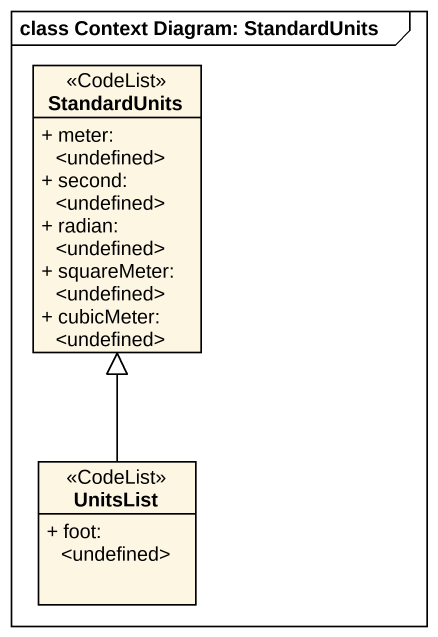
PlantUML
@startuml
mainframe class Context Diagram: StandardUnits
hide circle
hide empty members
skinparam classAttributeIconSize 0
class StandardUnits <<CodeList>> {
  + meter: <undefined>
  + second: <undefined>
  + radian: <undefined>
  + squareMeter: <undefined>
  + cubicMeter: <undefined>
}
class UnitsList <<CodeList>> {
  + foot: <undefined>
}
UnitsList -up-|> StandardUnits
@enduml
